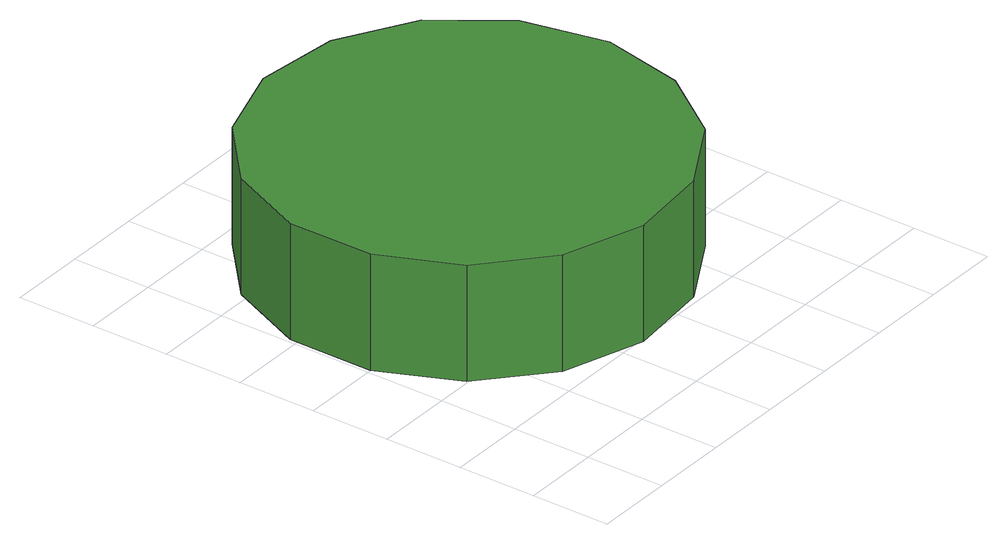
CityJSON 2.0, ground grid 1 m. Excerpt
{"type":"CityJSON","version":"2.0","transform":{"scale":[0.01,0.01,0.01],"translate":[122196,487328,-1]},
"CityObjects":{
"tree1":{"type":"SolitaryVegetationObject","attributes":{"function":"something"},"geometry":[{"type":"MultiSurface","lod":"1","boundaries":[[[0,1,2,3,4,5,6,7,8,9,10,11,12,13,14]],[[15,16,17,18,19,20,21,22,23,24,25,26,27,28,29]],[[0,29,28,1]],[[1,28,27,2]],[[2,27,26,3]],[[3,26,25,4]],[[4,25,24,5]],[[5,24,23,6]],[[6,23,22,7]],[[7,22,21,8]],[[8,21,20,9]],[[9,20,19,10]],[[10,19,18,11]],[[11,18,17,12]],[[12,17,16,13]],[[13,16,15,14]],[[14,15,29,0]]]}]}
},
"vertices":[
[521,356,230],[498,462,230],[435,549,230],[341,603,230],[233,615,230],[130,581,230],[50,509,230],[6,410,230],[6,301,230],[50,202,230],[130,130,230],[233,96,230],[341,108,230],[435,162,230],[498,250,230],[498,250,81],[435,162,81],[341,108,81],[233,96,81],[130,130,81],[50,202,81],[6,301,81],[6,410,81],[50,509,81],[130,581,81],[233,615,81],[341,603,81],[435,549,81],[498,462,81],[521,356,81]
]}
